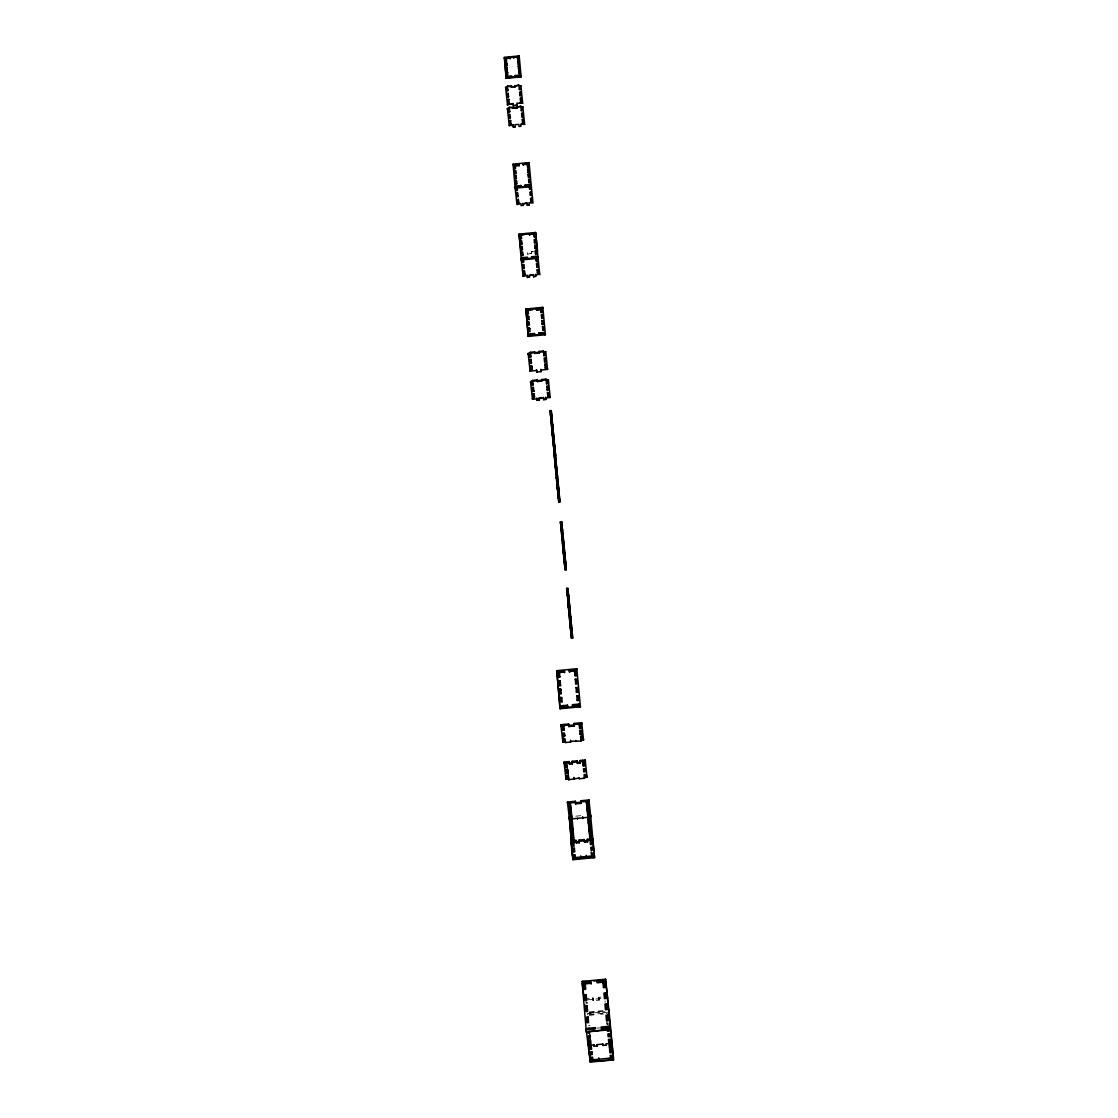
<?xml version="1.0" encoding="UTF-8"?>
<svg xmlns="http://www.w3.org/2000/svg" width="1118" height="1118" viewBox="0 0 1118 1118"><rect width="100%" height="100%" fill="white"/><g stroke="black" fill="none" stroke-linecap="round" stroke-linejoin="round"><path stroke-width="0.75" stroke-dasharray="5 3.75" d="M535.536 251.927L531.357 251.648L537.534 251.033M527.472 254.289L531.525 253.185L527.472 254.289L527.305 252.752M575.798 816.168L580.717 815.693M584.183 998.737L592.903 997.913L593.071 999.268M599.01 1000.065L598.731 997.354L605.732 996.683M587.202 999.813L604.67 998.15M593.043 1000.638L592.764 997.927L593.043 1000.638L599.15 1000.051L598.871 997.34M585.804 999.967L586.153 1002.692L587.593 1002.553L587.719 1003.908M589.228 1011.958L604 1010.546M589.312 1012.615L604.083 1011.203M587.607 1014.809L587.495 1013.467L604.74 1011.818M606.375 1013.691L606.249 1012.349L600.436 1012.237L600.632 1014.25L603.496 1013.97M589.046 1014.669L606.305 1013.034M589.13 1015.34L594.874 1014.795L594.678 1012.782L587.495 1013.467M588.543 1025.611L589.983 1025.472M607.102 1024.06L608.569 1023.92M606.948 1022.704L607.116 1024.2L608.583 1024.06M596.621 1028.169L599.611 1027.875M531.357 251.648L531.581 253.87M604.992 1000.889L605.117 1002.245M606.711 1019.937L607.116 1024.2M598.731 997.354L599.15 1000.051M592.903 997.913L593.197 1000.624M586.153 1002.692L586.265 1004.034"/><path stroke-width="1.5" d="M519.171 55.9L521.142 76.89L506.188 78.386L504.372 57.381L519.171 55.9L519.241 56.655M510.018 57.94L506.328 58.304L506.594 61.294L505.588 60.624L505.671 61.392L505.35 57.843L509.976 57.381L510.101 58.695L509.976 57.381M517.494 57.954L517.424 57.2L513.665 57.018L518.291 56.543L518.375 57.311M506.188 78.386L504.456 58.136L514.308 57.158M510.06 58.136L505.434 58.597L505.35 57.843M505.783 62.86L506.789 63.53L505.783 62.86L506.063 65.864M517.83 61.658L518.836 62.328L517.83 61.658L518.123 64.648L518.976 63.796L519.045 64.564L518.766 61.56M505.979 65.11L506.901 65.012L506.706 62.776M506.161 67.346L507.181 68.016L506.161 67.346L506.44 70.364L506.356 69.596L507.376 70.266L507.097 67.262M518.249 66.144L519.255 66.8L518.249 66.144L518.542 69.148L519.395 68.296L519.465 69.05L519.185 66.046M506.552 71.859L507.572 72.53L506.552 71.859L506.831 74.878L506.747 74.123L507.768 74.794L507.488 71.762M518.668 70.644L519.674 71.314L518.668 70.644L518.962 73.662L519.814 72.81L519.898 73.578L519.604 70.546M506.943 76.387L511.611 75.926L511.751 77.254L507.069 77.715L506.943 76.387L507.069 77.715M515.356 75.549L520.024 75.088L520.163 76.415L515.482 76.876L515.356 75.549L515.482 76.876M506.999 76.96L511.695 76.681M515.412 76.122L520.108 75.842M506.105 77.617L521.072 76.122L521.142 76.89M511.289 86.449L507.404 86.254L515.188 86.841L511.317 86.645M518.892 85.108L515.119 86.072L518.892 85.108L519.339 89.552L520.233 88.881L519.339 89.552M506.538 87.12L505.629 87.805L506.538 87.12L506.929 90.796L507.838 90.111L506.929 90.796M520.876 85.681L519.982 86.365L520.876 85.681L522.665 103.191L516.921 103.163L517.131 105.274L513.33 105.665L513.12 103.555L507.488 104.701L513.12 103.555M507.6 96.959L508.494 96.274L507.6 96.959L507.209 93.297L508.159 93.199L508.55 96.861M519.968 95.715L520.876 95.044L519.968 95.715L519.604 92.053L520.555 91.969L520.932 95.631M507.879 99.446L508.83 99.348L509.207 102.982L508.271 103.08L507.935 100.019L508.83 99.348M520.233 98.202L521.184 98.105L521.561 101.752L520.611 101.85L520.289 98.789L521.184 98.105M519.758 102.884L522.665 103.191M513.148 107.608L509.221 107.398L517.103 107.999L513.176 107.789M520.834 106.238L517.019 107.216L520.834 106.238L521.295 110.71L522.204 110.011L521.295 110.71M508.341 108.264L507.418 108.963L508.341 108.264L508.732 111.968L509.64 111.269L508.732 111.968M522.847 106.825L521.938 107.51L522.847 106.825L524.649 124.364L520.75 124.154L520.96 126.278L519.045 126.474L518.822 124.35L514.993 124.727L515.202 126.851L513.288 127.047L513.064 124.923L509.235 125.3L513.12 125.523M510.367 118.047L509.976 114.357L509.011 114.455L509.403 118.145L510.311 117.446M521.924 116.887L522.833 116.188L521.924 116.887L521.561 113.211L522.525 113.114L522.889 116.789M509.682 120.618L510.646 120.52L511.038 124.182L510.074 124.28L509.738 121.219L510.646 120.52M522.19 119.36L523.154 119.263L523.531 122.938L522.567 123.036L522.246 119.961L523.154 119.263M522.022 124.028L524.649 124.364M513.288 127.047L515.202 126.851M529.066 162.585L531.329 186.608L515.146 188.215L513.092 164.178L529.066 162.585L529.149 163.368L523.126 163.829L527.179 164.066M515.496 168.594L515.132 164.625L515.272 166.037L519.269 165.646L519.129 164.22L513.176 164.961L513.092 164.178M515.188 165.254L519.185 164.863M515.216 165.408L519.213 165.003M523.21 164.612L528.199 164.108L528.129 163.326L528.507 167.309M514.504 168.692L515.412 167.812M527.5 167.407L528.423 166.526M515.636 170.383L515.943 173.737L514.937 173.835L514.629 170.481L515.719 171.166M528.66 169.084L528.982 172.438L527.976 172.535L527.668 169.181L528.744 169.866M514.853 173.052L515.859 172.955M527.906 171.753L528.898 171.655M515.384 179.006L515.077 175.638L516.167 176.309M528.465 177.692L528.143 174.338L529.219 175.009M515.3 178.223L516.306 178.125L516.083 175.526M528.381 176.923L529.387 176.812L529.149 174.226M515.831 184.191L515.524 180.809L516.614 181.493M528.94 182.891L528.618 179.509L529.708 180.194M515.747 183.408L516.754 183.31L516.53 180.711M528.856 182.108L529.876 182.01L529.625 179.411M523.098 204.873L521.142 205.726L520.918 203.546L516.977 204.594L515.035 186.902L521.016 185.518L521.156 186.958L515.091 187.558M515.063 187.433L531.246 185.826L525.208 186.552L525.055 185.113L530.114 184.61L530.575 189.166L529.569 189.277L529.163 185.364M516.027 186.678L521.016 185.518M525.125 185.77L531.204 185.295L533.006 203.001L528.94 202.749L529.163 204.929L527.151 205.139L526.941 202.945L522.986 203.993L526.941 202.945M515.971 186.021L516.446 190.577L517.396 189.822M516.795 193.68L517.746 192.925L516.74 193.037L517.131 196.782L518.081 196.027M531.148 194.728L530.212 195.482L529.89 192.38L530.84 191.625M518.752 202.204L517.802 202.959L517.466 199.87L518.417 199.13M531.791 200.905L530.84 201.659L530.533 198.585L531.469 197.83M535.634 232.474L538.065 258.314L521.268 259.977L519.045 234.123L535.634 232.474L535.718 233.271M525.767 234.249L529.08 233.928M521.24 235.297L525.32 234.193L520.136 234.71L520.527 238.945M529.625 235.255L529.541 234.473L533.691 234.067M534.739 234.053L535.774 233.955L537.534 251.033M534.809 234.738L535.843 234.64M520.429 238.162L521.477 238.05L521.184 234.612M529.541 234.473L534.656 233.271L534.977 236.709L533.943 236.82L533.621 233.369M520.904 243.696L521.952 243.598L521.715 240.817L520.667 240.929L521.002 244.479M534.46 242.354L535.494 242.243L535.242 239.476L534.194 239.587L534.544 243.137M521.393 249.272L522.427 249.16L522.19 246.379L521.156 246.477L521.477 250.055M534.977 247.917L536.025 247.819L535.76 245.024L534.711 245.135L535.061 248.699M521.868 254.876L522.917 254.764L522.679 251.955L521.631 252.067L521.952 255.659M535.494 253.52L536.542 253.409L536.277 250.614L535.229 250.712L535.578 254.303M522.26 259.166L522.106 257.685L527.361 257.168L527.416 257.867L522.176 258.384L522.609 262.297L523.587 261.486M521.268 259.977L521.184 259.194L537.996 257.531M521.212 259.278L526.103 258.789M533.104 258.09L538.01 257.615M535.76 256.329L536.221 260.955L537.213 260.145M522.944 265.413L523.937 264.603L522.889 264.714L523.294 268.53L524.272 267.719M536.556 264.072L537.534 263.261L536.486 263.359L536.878 267.174L537.856 266.377M524.957 273.91L523.979 274.707L523.629 271.618L524.608 270.822M538.485 272.568L537.52 273.365L537.199 270.276L538.177 269.466M524.076 275.545L523.098 276.356L527.207 275.238L527.43 277.488L529.457 276.565M530.673 274.888L533.44 274.623L533.677 276.859L535.69 275.95M529.513 277.278L529.345 275.741L533.44 274.623M539.687 274.008L535.592 275.112L535.522 274.413L535.76 276.663M542.817 307.338L545.402 334.715L528.227 336.406L525.879 309.015L542.817 307.338L542.901 308.107M527.389 314.074L526.997 309.644L532.294 309.113L532.35 309.854L528.115 310.273L528.451 313.962L527.305 313.306M532.741 309.113L536.123 308.778M536.598 309.434L540.832 309.015L540.916 309.784L536.682 310.203L536.528 308.694L541.825 308.177L541.909 308.945L536.612 309.462M529.722 310.147L527.081 310.413L526.997 309.644M527.556 316.24L528.716 316.897L527.556 316.24L527.808 319.175L528.884 319.077M541.378 314.871L542.523 315.528L541.378 314.871L541.741 318.588M541.657 317.805L542.719 317.708M528.073 322.138L529.219 322.795L528.073 322.138L528.325 325.1L529.387 324.989L529.135 322.026M541.923 320.768L543.068 321.425L541.923 320.768L542.286 324.499L543.348 324.388L542.999 320.656M528.576 328.063L529.736 328.734L528.576 328.063L528.926 331.822L528.828 331.054L529.988 331.711L529.653 327.965M542.482 326.694L543.627 327.364L542.482 326.694L542.831 330.439L542.761 329.67L543.907 330.341L543.544 326.582M534.46 333.499L534.6 335.023L534.46 333.499L529.094 334.03L529.149 334.785L534.544 334.282M538.75 333.08L538.89 334.603L538.75 333.08L544.103 332.549L544.256 334.072M538.806 333.835L544.173 333.304M528.143 335.638L545.318 333.947L545.402 334.715M529.205 353.204L528.171 354.085L529.205 353.204L529.625 357.103L530.729 356.991L530.225 352.31L534.628 351.877L534.781 353.428L539.183 352.995L539.03 351.443L543.446 351.01L543.921 355.692L544.955 354.811L543.921 355.692M530.295 353.092L543.516 351.779L543.446 351.01M545.724 351.569L544.69 352.45L545.724 351.569L547.568 369.429L541.014 370.072L540.944 369.303L541.182 371.609L536.822 372.042L536.584 369.723L536.654 370.505L530.1 371.148L528.115 353.316M530.729 356.991L530.659 356.223L529.625 357.103M531.078 360.108L529.904 359.437L530.323 363.322L531.427 363.21L531.008 359.339L531.427 363.21M545.346 358.696L544.173 358.039L544.578 361.911L545.598 361.03L544.578 361.911M531.357 362.442L530.323 363.322M544.829 364.244L545.919 364.133L546.311 367.99L545.221 368.101L544.829 364.244L544.899 365.013L545.919 364.133M530.673 366.424L531.763 366.313L532.112 369.401L531.022 369.499L530.603 365.642M532.112 369.401L532.042 368.619L531.022 369.499M546.031 379.086L546.101 379.882L532.699 381.21L532.629 380.413L537.101 379.966L537.255 381.545L541.727 381.112L541.573 379.533L546.031 379.086L546.52 383.795L547.554 382.887L546.52 383.795M531.609 381.308L530.561 382.216L531.609 381.308L532.028 385.221L533.076 384.312L532.028 385.221M548.351 379.659L547.303 380.553L548.351 379.659L550.196 397.505L545.766 397.952L545.696 397.156L545.933 399.475L543.711 399.699L543.474 397.365L543.558 398.162L539.128 398.595M532.308 387.541L533.426 387.429L533.831 391.328L532.727 391.44L532.308 387.541L532.378 388.337L533.426 387.429M547.163 390.014L548.211 389.106L547.163 390.014L546.772 386.115L546.842 386.912L547.876 386.003L548.281 389.902M534.18 394.416L533.006 393.732L533.426 397.603L534.46 396.708L533.426 397.603M547.499 393.103L548.603 392.991L548.924 396.079L547.82 396.191L547.415 392.306M542.006 397.519L539.058 397.798L539.295 400.132L537.087 400.356L536.836 398.022M530.491 381.42L532.489 399.252L536.906 398.819M551.803 426.978L550.098 410.697L551.23 410.586L551.635 414.485L550.475 414.806L551.146 420.801L552.278 420.689L551.621 414.694M550.587 415.421L551.719 415.309M550.559 415.589L551.691 415.477M550.825 417.713L551.957 417.601M550.783 418.118L551.929 418.006M550.908 418.523L552.04 418.411M550.867 418.901L552.012 418.789M551.23 421.626L552.362 421.514L551.23 410.586M551.174 422.213L552.32 422.101L553.871 438.899L552.725 439.011L551.09 421.43L552.236 421.318L555.646 455.837L554.514 455.948L553.466 446.012L552.655 438.172L553.801 438.06L555.171 451.225L554.025 451.337M551.481 423.89L552.683 424.602L551.481 425.539L552.627 425.427M553.005 427.677L551.873 427.789L553.885 449.226L555.017 449.115M551.719 428.096L552.851 427.984M551.789 428.879L552.935 428.767M552.04 429.326L553.158 429.214M552.334 432.624L553.466 432.512M552.502 434.147L553.62 434.036M552.334 434.804L553.48 434.692M552.418 435.573L553.564 435.461M553.382 445.16L554.528 445.048M553.466 446.012L554.598 445.9M555.171 450.652L554.039 450.764L554.514 455.948M554.109 452.189L555.241 452.077L555.842 459.414L554.682 459.526L554.276 455.641L555.436 455.515L556.485 465.605L555.325 465.717L554.668 459.931L555.828 459.819L558.189 485.086M554.193 452.58L555.339 452.469M554.36 454.104L555.492 453.992M554.346 454.411L555.492 454.299M554.43 455.25L555.562 455.138M555.912 460.267L554.766 460.378L554.276 455.641M555.912 460.602L554.752 460.714L557.016 485.198L557.421 489.083L558.595 488.957L558.511 488.077L557.337 488.189L557.421 489.083M555.003 462.628L556.163 462.517M554.989 463.383L556.233 463.369M555.073 464.166L556.149 463.271M555.311 466.849L556.485 466.723M555.394 467.617L556.554 467.506M555.646 468.791L556.876 469.532L555.73 469.644M557.113 471.74L556.554 466.458L555.408 466.569L555.967 471.852L557.113 471.74L557.365 474.13L559.95 501.912L558.79 502.024L558.637 500.501L559.797 500.375M555.967 471.852L557.197 472.607M555.953 473.794L557.127 473.683M557.365 474.13L556.205 474.242L556.051 472.718M556.037 474.577L557.211 474.465M556.61 480.796L557.784 480.684M556.694 481.579L557.868 481.467M557.016 485.198L558.189 484.974M556.373 475.961L557.337 486.302L558.483 486.19M557.337 486.302L557.491 487.839L558.651 487.714M557.658 489.782L558.804 489.67L558.972 491.193L557.672 491.291L557.337 488.189M557.756 492.172L558.916 492.046L559.475 497.314L558.315 497.44L557.994 494.366L559.154 494.254L559.238 495.134L558.078 495.246L557.672 491.291M558.315 497.44L558.399 498.321L559.559 498.195L559.95 501.912M559.88 501.255L558.721 501.367L558.399 498.321M560.411 521.785L561.613 521.659L562.647 531.525L561.46 531.637L560.411 521.785L560.817 525.502L562.005 525.39M560.495 522.413L561.683 522.302M560.579 523.322L561.767 523.21M561.949 525.222L560.747 525.334L563.165 551.356L565.107 569.845L566.295 569.733L566.211 568.796L565.009 568.908L565.107 569.845M560.901 526.41L562.088 526.298L561.613 521.659M560.915 526.885L562.102 526.774L565.862 565.065L564.618 565.121M561.138 528.576L562.326 528.465M561.222 529.485L562.41 529.373M561.781 534.697L562.969 534.572L563.053 535.494M561.921 535.955L562.186 538.499L563.374 538.387L566.127 568.042L564.939 568.154L564.324 561.46L565.512 561.348M562.466 543.795L563.668 543.669M562.62 545.332L563.835 545.221M562.186 538.499L562.871 545.947L564.059 545.836M563.165 551.356L564.38 551.23M563.332 552.893L564.534 552.767M563.067 547.932L563.556 553.298L564.744 553.186M563.416 553.829L564.618 553.703M563.556 553.298L564.828 553.941M563.975 559.028L565.177 558.916M564.059 559.964L565.261 559.852M565.442 560.593L564.241 560.705L563.64 554.067M564.59 564.422L565.778 564.311M564.702 566.057L565.904 565.946L566.295 569.733M567.958 601.149L569.188 601.023L569.272 601.987L568.056 602.113L566.602 588.417L567.832 588.292L568 589.829L566.77 589.941M566.672 588.976L567.902 588.865L568.224 591.911L567.008 592.037L566.602 588.417M567.329 595.083L568.545 594.958L568.866 598.004L567.651 598.116M567.832 588.292L569.104 601.833L567.86 601.945L568.028 603.482L569.258 603.357L568.964 598.969L567.734 599.08L571.284 636.449L572.528 636.324L571.857 629.168L570.627 629.28M568.363 604.908L569.579 604.796L572.206 633.333L570.963 633.445L568.028 603.482M569.09 612.874L570.32 612.762M569.174 613.628L570.39 613.502M569.523 619.819L570.767 619.707L571.577 627.296L571.661 628.302L570.418 628.414M569.817 620.686L571.046 620.56M569.691 621.356L571.13 621.315M569.775 622.349L571.032 622.223M571.41 624.487L570.18 624.599L571.494 625.228M570.334 627.422L571.577 627.296M572.15 632.369L570.921 632.481L572.234 633.109M571.06 634.451L572.304 634.325L572.696 638.071L571.452 638.182L570.963 633.445M576.818 668.732L580.41 706.8L560.048 708.77L556.764 670.674L576.818 668.732L576.888 669.472M556.764 670.674L556.848 671.429L561.865 670.94M568.545 670.283L573.548 669.794M558.106 671.583L564.38 670.968L564.464 671.708L558.189 672.323L558.106 671.583L558.637 677.438M569.383 670.479L575.658 669.878L575.742 670.618L569.467 671.233L569.383 670.479L569.565 672.253L569.481 671.513L574.498 671.024L574.582 671.764M559.894 677.326L559.447 672.477L564.464 671.988L564.548 672.743L564.38 670.968M558.553 676.697L559.797 676.586M576.217 675.733L574.876 675.118L576.217 675.733L575.658 669.878M558.902 680.82L560.244 681.435L558.902 680.82L559.335 685.683L560.607 685.558L560.16 680.694M575.267 679.227L576.595 679.842L575.267 679.227L575.728 684.09M575.644 683.35L576.986 683.964L576.525 679.101M559.615 689.093L560.957 689.708L559.615 689.093L560.048 693.985L559.964 693.244L561.32 693.859L560.873 688.967M576.036 687.486L577.377 688.115L576.036 687.486L576.497 692.391L577.768 692.266L577.293 687.374M560.328 697.422L561.683 698.037L560.328 697.422L560.691 701.601L561.963 701.475M576.804 695.815L578.146 696.43L576.804 695.815L577.279 700.734L577.195 700.008L578.537 700.623L578.076 695.689M561.054 705.807L567.413 705.192L567.497 705.919L561.138 706.548L561.054 705.807L561.222 707.596M572.5 704.689L578.858 704.074L578.942 704.815L572.584 705.43L572.5 704.689L572.668 706.478M561.138 706.856L567.497 706.241L567.581 706.981L564.408 707.289M572.598 705.751L578.956 705.123L579.04 705.863L575.854 706.171M559.95 708.029L580.326 706.059L580.41 706.8M568.796 726.56L568.629 725.065L560.929 725.806L560.845 724.716L568.531 723.975L568.796 726.56L574.275 726.029L574.177 724.939L568.713 725.47M581.709 722.703L581.821 723.779L574.121 724.534L574.023 723.444L581.709 722.703L583.526 740.06L582.24 740.186L581.821 736.161L580.535 736.287M579.362 725.526L580.675 725.4M562.759 730.152L564.059 730.026L563.975 728.936L562.675 729.062L562.759 730.152L562.326 726.085L562.41 727.175L563.724 727.049L563.626 725.959L564.059 730.026M579.683 728.517L580.983 728.391L580.885 727.301L579.585 727.427L579.683 728.517L579.264 724.45M563.458 736.063L564.758 735.937L564.66 734.847L563.374 734.973L563.458 736.063L563.109 733.115L564.408 732.989L564.758 735.937M580.312 734.428L581.612 734.302L581.514 733.226L580.214 733.352L580.312 734.428L579.893 730.389L580.004 731.479L581.304 731.354L581.192 730.264L581.612 734.302M562.857 742.059L564.157 741.933L564.059 740.857L562.773 740.968L562.857 742.059L560.845 724.716M564.157 741.933L563.71 737.922L563.807 738.998L565.107 738.886L565.526 742.534L570.697 742.045L570.515 740.228M570.697 742.045L570.613 741.304L581.025 741.038L580.927 739.962M569.188 761.582L569.286 762.714L564.115 763.203L564.017 762.085L569.188 761.582L569.453 764.181L572.374 763.901L572.276 762.783L569.355 763.063L569.453 764.181M577.14 760.813L577.237 761.945L572.206 762.42L572.109 761.302L577.14 760.813L577.405 763.412L580.326 763.133L580.214 762.015L577.307 762.294L577.405 763.412M585.217 760.03L585.329 761.162L580.158 761.651L580.06 760.533L585.217 760.03L587.034 777.276L585.72 777.401L585.413 774.508L584.099 774.634L584.476 778.254L579.236 778.771L579.152 778.044L568.755 779.777L568.224 775.04L568.755 779.777M565.624 764.558L566.938 764.433L567.287 767.381L565.974 767.507L565.526 763.44M583.149 765.844L584.476 765.718L584.365 764.6L583.051 764.726L583.149 765.844L582.73 761.777L582.841 762.895L584.155 762.769L584.057 761.637L584.476 765.718M567.637 770.316L566.323 770.442L566.225 769.324L566.658 773.363L567.986 773.237L567.539 769.198L567.986 773.237M567.888 772.119L566.574 772.245L566.658 773.363M583.778 771.713L585.091 771.588L584.994 770.47L583.68 770.595L583.778 771.713L583.47 768.779L584.784 768.653L585.091 771.588M568.321 776.158L567.008 776.283L566.91 775.165L567.357 779.176L566.043 779.302L564.017 762.085M575.365 801.257L575.477 802.417L567.525 803.185L567.427 802.025L575.365 801.257L575.644 803.884L581.29 803.339L581.192 802.179L575.532 802.724L575.644 803.884M588.976 799.943L589.088 801.103L581.136 801.872L581.025 800.712L588.976 799.943L590.765 817.048L589.438 817.174L587.733 801.229L591.254 838.905M569.048 804.513L570.39 804.387M586.545 802.822L587.886 802.696M569.397 807.434L570.739 807.294M586.866 805.743L588.208 805.617M573.576 841.812L570.613 807.462L569.258 807.587L568.866 803.045L572.109 840.75M569.439 809.041L570.781 808.915M587.174 808.649L588.515 808.524M571.424 813.093L570.082 813.233L570.781 818.977L569.439 819.103L567.427 802.025M570.432 816.112L571.773 815.986M589.13 814.309L587.788 814.435L588.18 818.027M589.326 816.028L590.667 815.902M572.109 818.851L588.11 817.314L589.689 834.349M587.481 811.556L586.391 801.368L587.9 817.579L589.256 817.454M587.9 817.579L588.054 819.047L589.41 818.907M571.577 828.256L573.003 828.843M588.962 826.579L590.304 826.454M571.27 831.093L572.64 830.967M571.452 832.547L572.807 832.421M589.396 831.233L590.737 831.107M573.716 837.466L571.885 837.536L571.703 836.096L573.073 835.957L573.241 837.41M576.063 840.373L576.175 841.561L570.837 842.078L570.739 840.876L576.063 840.373L576.343 843.014L579.348 842.72L579.25 841.519L576.245 841.812L576.343 843.014M584.281 839.576L584.393 840.778L579.18 841.267L579.082 840.079L584.281 839.576L584.546 842.217L587.551 841.924L587.453 840.736L584.434 841.029L584.546 842.217M592.624 838.766L592.736 839.967L587.397 840.484L587.285 839.283L592.624 838.766L594.413 855.731L572.751 857.813L570.739 840.876M572.374 843.391L573.744 843.265L574.093 846.144L572.723 846.27L572.276 842.189M573.073 849.149L574.442 849.009L574.778 851.874L573.422 852L572.975 847.947M591.282 851.958L591.394 853.16L592.75 853.02L593.127 856.57M592.945 854.669L594.301 854.543M572.849 859.015L594.524 856.919L594.594 857.632L572.933 859.714L569.244 816.797M605.607 979.2L610.358 1029.692L586.377 1031.984L582.059 981.45L605.607 979.2L605.69 979.899M587.188 981.674L582.059 981.45M593.924 981.031L598.955 980.542M583.736 983.379L582.268 983.519L584.183 998.737M585.231 983.896L591.129 983.323L591.212 984.036M606.124 998.011L607.577 997.871L607.451 996.515M607.745 1012.894L609.184 1012.754L605.816 981.269M610.288 1029.007L586.377 1031.984M588.11 1033.172L589.605 1033.018M609.03 1031.173L607.535 1031.313L607.228 1028.574M589.941 1035.757L588.445 1035.897L588.795 1038.608L590.276 1038.468L589.815 1034.346M589.13 1041.319L590.625 1041.179L590.961 1043.863L589.479 1044.002L589.018 1039.922M608.737 1042.172L610.218 1042.032L609.925 1039.335L608.444 1039.474L608.891 1043.513M589.815 1046.686L591.296 1046.546L591.632 1049.215L590.15 1049.355L589.689 1045.288M606.222 1045.12L602.965 1045.442L602.812 1044.1M609.617 1050.193L611.099 1050.054L611.378 1052.709L609.911 1052.849L609.492 1048.796M589.913 1058.662L591.366 1058.522M613.293 1056.44L611.826 1056.58L611.951 1057.963L611.672 1055.336L610.204 1055.476L610.498 1058.103M590.15 1061.443L613.628 1059.878L590.234 1062.1L589.046 1048.572M586.139 1029.161L590.024 1060.06L613.419 1057.824L610.093 1026.883M584.924 1005.04L585.343 1008.352M591.576 1060.577L591.156 1057.293L592.624 1057.153L593.029 1060.437M594.245 1046.266L594.091 1044.925L588.166 1045.498L588.054 1044.1M593.938 1044.939L594.105 1046.28L597.347 1045.973L597.194 1044.631M575.546 858.261L575.113 854.725L573.758 854.851L574.191 858.4M597.208 1045.987L597.04 1044.645L602.965 1044.086L603.119 1045.428M572.192 819.564L570.222 802.92L570.613 807.462M573.31 832.784L573.394 833.497M559.447 672.477L559.531 673.218M580.955 857.744L580.773 855.843M560.607 685.558L559.252 684.943L559.335 685.683M572.109 761.302L572.374 763.901M573.897 778.156L573.813 777.429L573.995 779.274M577.447 818.334L577.517 819.047M579.082 840.079L579.348 842.72M606.082 1045.134L606.068 1043.779L611.839 1043.234L611.714 1041.836M519.045 234.123L519.129 234.906M519.185 235.605L521.086 252.668M521.142 258.565L523.098 276.356M581.025 800.712L581.29 803.339M582.855 818.544L582.674 816.671M525.879 309.015L528.227 336.406M530.225 352.31L530.659 356.223M531.707 365.53L532.042 368.619M586.363 857.226L586.181 855.326M532.629 380.413L533.132 385.109M534.111 393.62L534.53 397.505M516.306 178.125L516.39 178.894M516.754 183.31L516.837 184.093M517.452 190.479L517.033 186.58M517.802 193.582L518.137 196.684M518.472 199.773L518.808 202.861M505.588 87.218L507.488 104.701M514.224 165.506L514.14 164.723L514.42 167.91M514.629 170.481L514.713 171.264M515.077 175.638L515.16 176.42M515.524 180.809L515.608 181.591M507.376 108.362L509.277 125.901M521.477 238.05L521.561 238.833M521.952 243.598L522.036 244.381M522.427 249.16L522.525 249.943M522.917 254.764L523 255.547M587.285 839.283L587.551 841.924M602.993 982.904L602.923 982.205L597.026 982.764L596.9 981.408L604.265 980.696L604.908 987.515L603.427 987.655L602.798 980.835M523.657 262.199L523.154 257.573M523.993 265.315L524.328 268.418M524.677 271.52L525.013 274.609M574.023 723.444L574.275 726.029M528.115 310.273L528.199 311.042M506.328 58.304L506.398 59.072M506.901 65.012L506.985 65.766M513.064 124.923L513.232 126.446M527.416 257.867L527.5 258.649M588.515 823.98L588.361 822.527L589.717 822.401L589.871 823.854M591.394 853.16L591.771 856.709M504.372 57.381L504.456 58.136M507.404 86.254L507.879 90.698M509.221 107.398L509.696 111.87M580.06 760.533L580.326 763.133M579.054 706.185L579.138 706.925M580.563 724.324L580.983 728.391M576.497 692.391L576.413 691.651L577.768 692.266M589.871 821.8L589.941 822.527M581.025 741.038L580.633 737.377L581.919 737.251L581.821 736.161M593.169 857.059L593.239 857.758M539.03 351.443L539.183 352.995M522.931 203.35L523.154 205.53M541.573 379.533L541.727 381.112M544.62 351.681L545.025 355.58M545.277 357.928L545.668 361.813M513.665 57.018L513.805 58.332M547.233 379.757L547.638 383.684M550.098 410.697L550.503 414.596M563.374 538.387L562.731 532.434L561.543 532.545L561.865 535.606M557.016 485.1L558.106 484.206L558.916 492.046M569.188 601.023L569.579 604.796M515.063 85.485L515.188 86.841M523.126 163.829L523.266 165.24M516.963 106.615L517.103 107.999M562.871 545.947L562.955 546.702M539.756 274.707L537.94 256.902L531.623 257.447L531.553 256.749L536.808 256.232L537.269 260.843M519.926 85.779L520.289 89.468M529.387 176.812L529.471 177.594M529.876 182.01L529.946 182.793M530.896 192.282L531.218 195.384M531.539 198.473L531.847 201.561M521.882 106.909L522.26 110.612M534.977 236.709L535.061 237.491M535.494 242.243L535.578 243.025M536.095 247.19L536.402 250.292M527.263 164.849L527.123 163.424L527.416 166.624M527.668 169.181L527.738 169.964M536.542 253.409L536.626 254.205M537.59 263.96L537.912 267.076M538.233 270.179L538.555 273.267M528.143 174.338L528.227 175.107M528.618 179.509L528.702 180.291M543.348 324.388L542.202 323.717L542.286 324.499M544.103 332.549L544.326 334.813M520.024 75.088L520.205 76.974M583.526 740.06L583.428 738.97L582.129 739.096L582.24 740.186M587.034 777.276L586.922 776.158L585.608 776.283L585.72 777.401M590.556 814.742L594.594 857.632M608.933 1010.071L613.628 1059.878M518.291 56.543L518.626 60.093L518.556 59.324L517.704 60.176L517.424 57.2M530.435 186.273L530.715 189.263M537.171 258.286L537.465 261.514M541.825 308.177L542.244 312.593L541.112 311.936L541.182 312.705L540.832 309.015M542.44 314.759L542.803 318.476M547.499 368.647L547.568 369.429M550.112 396.708L550.196 397.505M572.696 638.071L572.598 637.078L571.368 637.19L571.452 638.182M578.858 704.074L579.04 705.863M589.438 817.174L591.464 838.919M569.258 603.357L570.767 619.707M571.34 625.269L571.256 624.277L570.012 624.389L570.096 625.381M610.959 1048.656L611.099 1050.054M523.531 122.938L522.567 123.036M537.451 272.666L537.52 273.365M546.311 367.99L546.241 367.221L545.221 368.101M548.924 396.079L548.854 395.283L547.82 396.191M557.491 487.839L558.79 502.024M574.498 671.024L574.959 675.859M584.379 777.136L584.476 778.254M536.165 260.242L536.221 260.955M536.808 266.475L536.878 267.174M537.129 269.578L537.199 270.276M557.994 494.366L558.078 495.246M582.576 760.296L582.674 761.414M588.054 819.047L589.997 840.233M607.032 1026.478L607.158 1027.875M529.163 204.929L527.151 205.139M545.933 399.475L545.85 398.679L543.641 398.902L543.711 399.699M533.607 276.16L533.677 276.859M536.528 308.694L536.682 310.203M575.756 740.451L575.854 741.541M579.138 777.653L579.236 778.771M525.055 185.113L525.208 186.552M517.131 105.274L513.33 105.665M541.112 370.841L541.182 371.609M529.289 275.028L529.345 275.741M567.413 705.192L567.581 706.981M598.675 1057.838L598.801 1059.221M519.129 164.22L519.269 165.646M568.531 723.975L568.629 725.065M591.129 983.323L591.017 981.967L583.652 982.666L584.225 989.486L585.706 989.346L585.119 982.526M536.752 371.26L536.822 372.042M539.225 399.336L539.295 400.132M511.233 85.862L511.373 87.232M513.092 107.007L513.232 108.39M534.628 351.877L534.781 353.428M537.101 379.966L537.255 381.545M527.375 276.775L527.43 277.488M537.017 399.559L537.087 400.356M528.618 316.128L528.968 319.846M561.599 697.297L562.047 702.216M565.442 741.458L565.526 742.534M572.095 818.418L573.995 840.596M574.331 847.821L574.442 849.009M566.672 761.833L566.77 762.951M567.287 767.381L567.189 766.263L565.876 766.389L565.974 767.507M573.646 842.064L573.744 843.265M590.5 1039.768L590.625 1041.179M589.046 1028.183L589.172 1029.594M511.038 124.182L510.074 124.28M523.909 274.008L523.979 274.707M567.357 779.176L567.259 778.058L565.946 778.184L566.043 779.302M571.312 825.154L571.843 831.359M572.374 837.592L572.64 840.736M573.995 856.5L574.107 857.688M523.224 267.817L523.294 268.53M523.573 270.919L523.629 271.618M533.831 391.328L533.761 390.531L532.727 391.44M522.539 261.598L522.609 262.297M556.848 671.429L560.048 708.77M569.328 817.51L572.933 859.714M588.641 1043.443L588.347 1040.061L588.613 1043.541M589.074 1048.53L590.234 1062.1M530.03 370.379L530.1 371.148M532.42 398.455L532.489 399.252M553.172 431.324L552.11 432.219L553.172 431.324M553.773 435.81L552.641 435.922L552.809 437.445L553.927 437.334L553.773 435.81M554.207 441.945L553.13 442.91L554.207 441.945M554.849 448.15L553.787 449.101L554.849 448.15M556.806 470.203L555.716 471.097L556.806 470.203M557.449 477.176L556.359 478.071L557.449 477.176M562.298 529.066L561.11 529.191L561.264 530.729L562.466 530.617L562.298 529.066M563.71 542.174L562.606 543.055L563.71 542.174M564.031 547.582L562.829 547.708L562.983 549.245L564.199 549.134L564.031 547.582M564.394 549.511L563.29 550.377L564.394 549.511M564.856 555.842L563.654 555.967L563.738 556.904L564.939 556.778L564.856 555.842M565.093 556.876L563.975 557.756L565.093 556.876M565.498 561.963L564.297 562.088L564.38 563.011L565.582 562.899L565.498 561.963M568.321 592.889L567.092 593.001L567.413 596.048L568.643 595.936L568.321 592.889M569.481 605.956L568.251 606.068L568.405 607.605L569.649 607.479L569.481 605.956M569.956 608.877L568.81 609.743L569.956 608.877M570.683 616.647L569.537 617.527L570.683 616.647M571.885 630.328L570.655 630.44L570.739 631.432L571.983 631.321L571.885 630.328M571.032 812.353L569.677 812.493L569.859 813.946L571.2 813.82L571.032 812.353M591.52 841.547L590.15 841.672L590.472 844.565L591.827 844.439L591.52 841.547M592.135 847.304L590.779 847.444L591.087 850.309L592.442 850.169L592.135 847.304M586.181 994.824L584.7 994.964L585.175 1000.47L586.657 1000.33L586.181 994.824M605.411 992.994L603.93 993.133L604.447 998.626L605.928 998.486L605.411 992.994M587.132 1005.851L585.636 1006.004L586.111 1011.552L587.607 1011.399L587.132 1005.851M606.445 1004.006L604.95 1004.16L605.467 1009.694L606.962 1009.554L606.445 1004.006M588.082 1016.975L586.587 1017.114L587.076 1022.718L588.571 1022.565L588.082 1016.975M607.479 1015.13L605.984 1015.27L606.501 1020.86L607.996 1020.72L607.479 1015.13M595.042 1027.624L587.551 1028.336L587.677 1029.734L595.167 1029.021L595.042 1027.624M608.527 1026.324L601.037 1027.051L601.163 1028.448L608.653 1027.735L608.527 1026.324M609.324 1033.898L607.843 1034.052L608.136 1036.763L609.631 1036.624L609.324 1033.898M610.512 1044.715L609.03 1044.855L609.324 1047.538L610.805 1047.384L610.512 1044.715M591.967 1051.87L590.486 1052.01L590.821 1054.665L592.288 1054.526L591.967 1051.87"/></g></svg>
